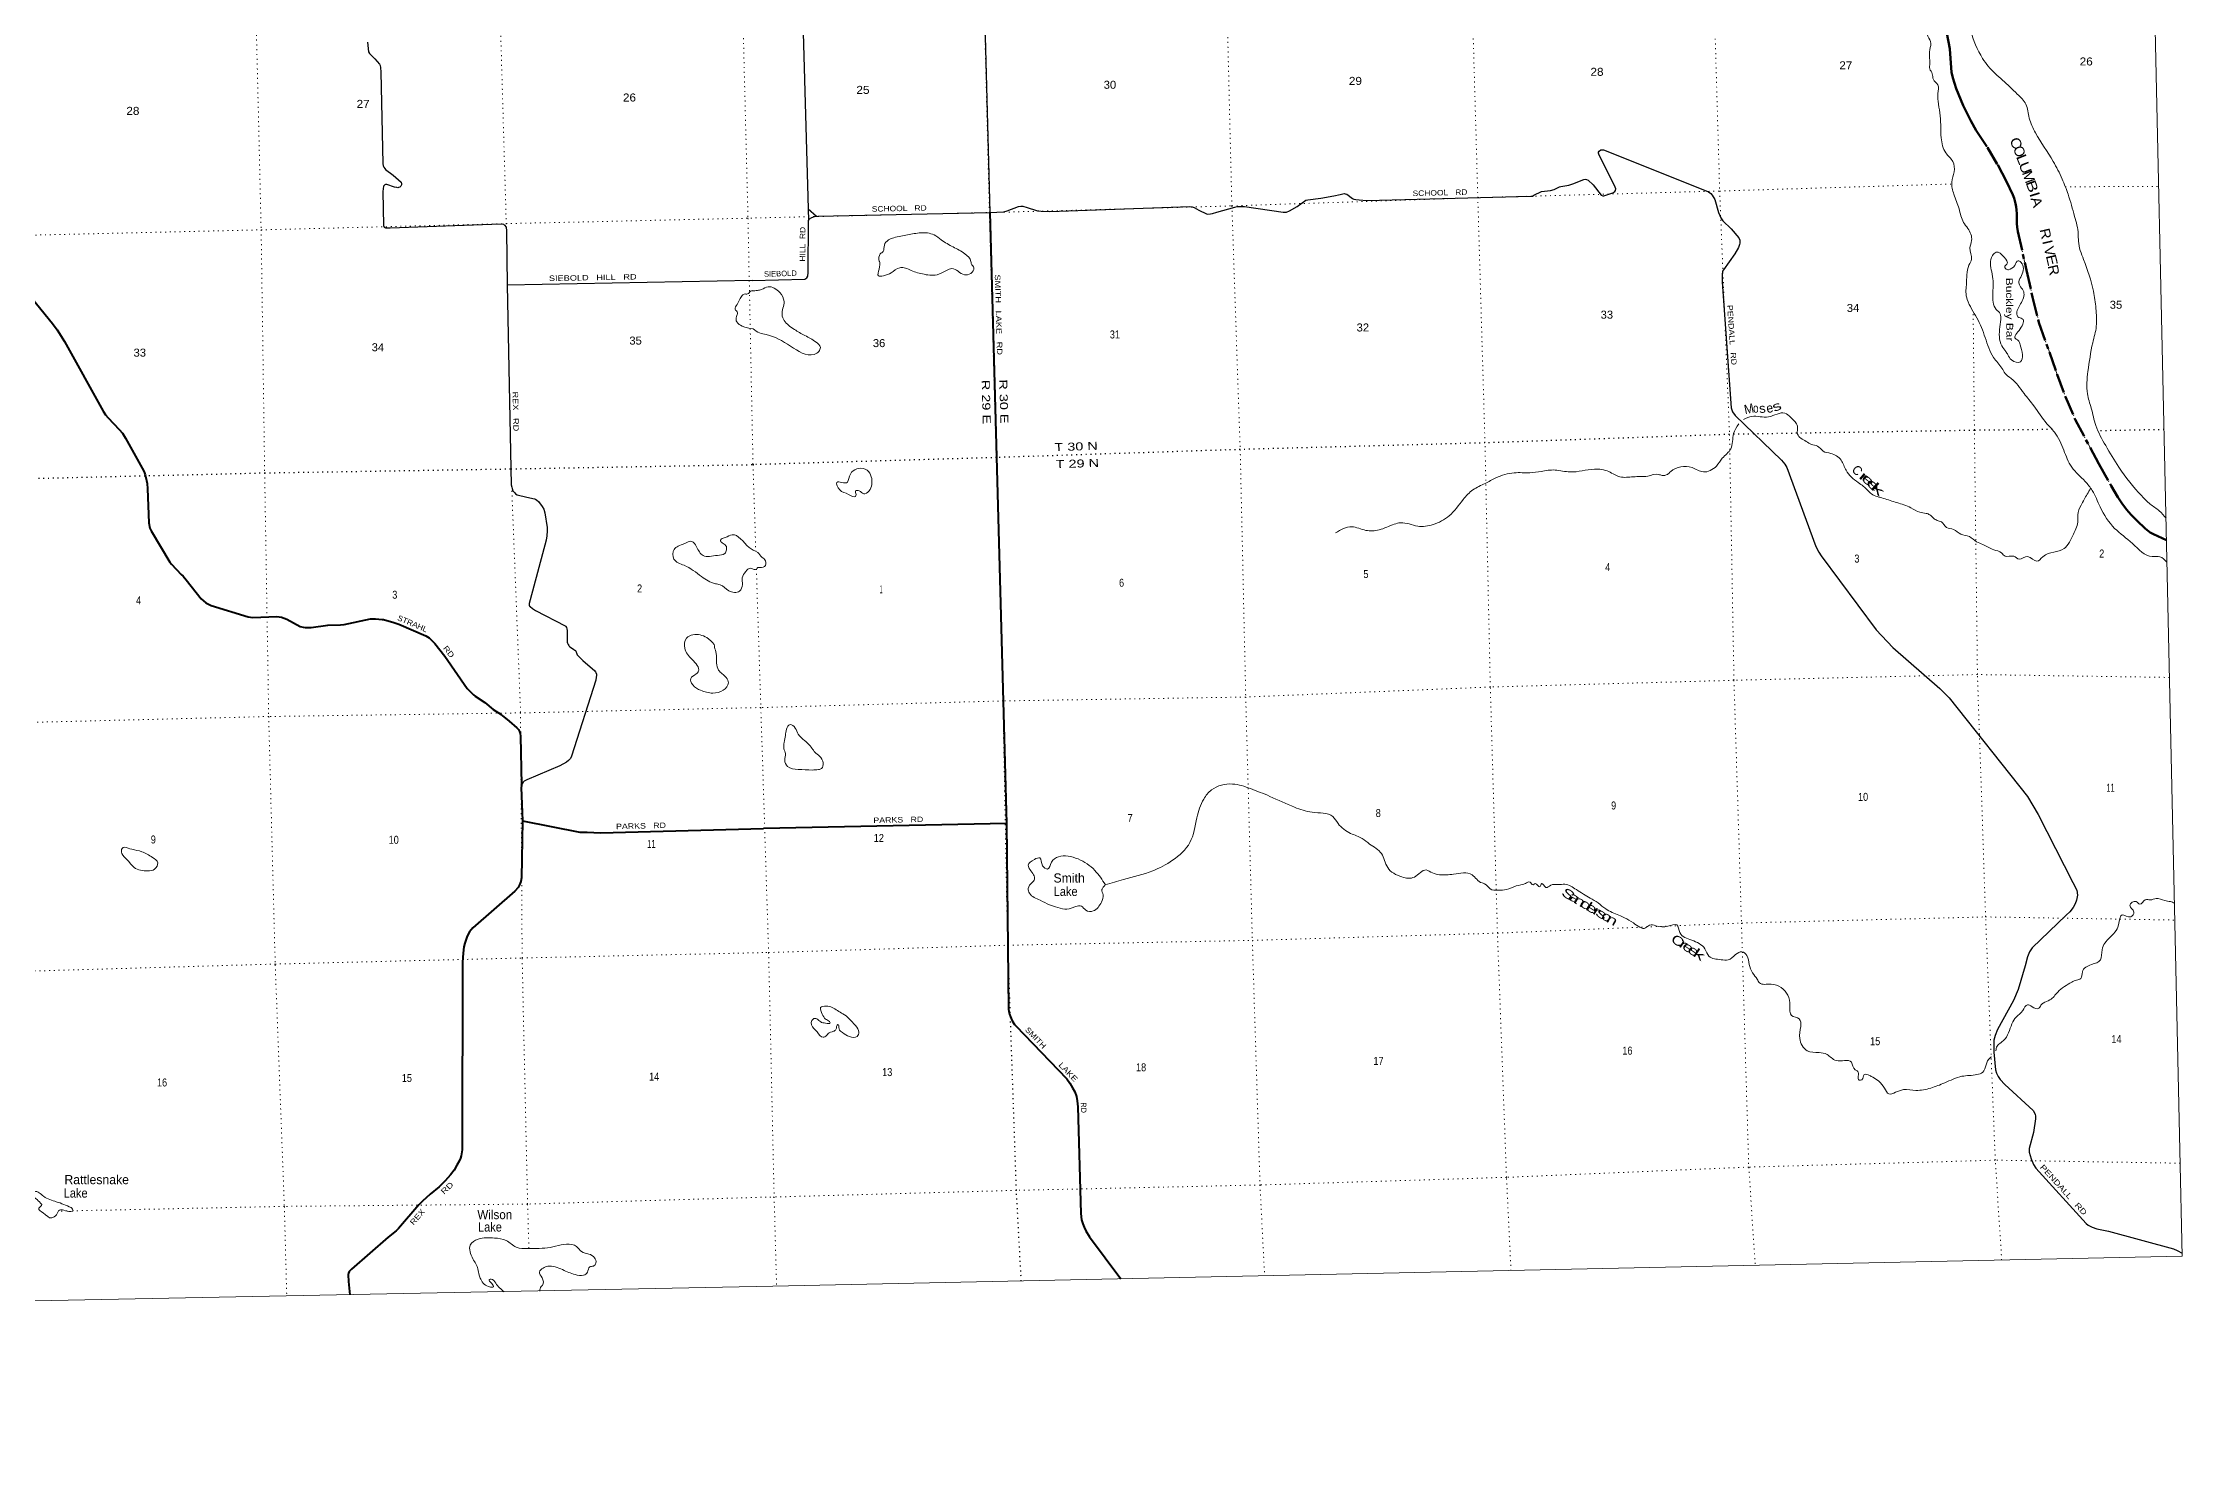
# Model space of a CAD drawing. Header units: feet. Extents: x 244583 to 493183, y 184934 to 372822.
# Drawn here: x 446401 to 493183, y 184934 to 215540 of the extents above; entities that cross this region are included whole.
import ezdxf
from ezdxf.enums import TextEntityAlignment as Align

# ---------------------------------------------------------------- set-up
doc = ezdxf.new("R2010")
doc.units = ezdxf.units.FT
doc.header["$LTSCALE"] = 70
for name, pattern in [('DOT_DASHED', [7.7, 5, -1.2, 0.3, -1.2]), ('DOTTED', [1.5, 0.3, -1.2]), ('LONG_DASH_SHORT_DASH', [9.9, 6, -1.2, 1.5, -1.2])]:
    doc.linetypes.add(name, pattern=pattern)
for name, color, linetype, lineweight in [('11', 7, 'LONG_DASH_SHORT_DASH', 60), ('26', 7, 'Continuous', 40), ('29', 7, 'Continuous', 25), ('30', 7, 'Continuous', 25), ('39', 7, 'Continuous', 13), ('4', 7, 'Continuous', 13), ('44', 7, 'DOT_DASHED', 13), ('6', 7, 'DOTTED', 25), ('7', 7, 'DOTTED', 13)]:
    doc.layers.add(name, color=color, linetype=linetype, lineweight=lineweight)
for name, color, linetype in [('27', 7, 'Continuous'), ('41', 7, 'Continuous'), ('42', 7, 'Continuous')]:
    doc.layers.add(name, color=color, linetype=linetype)

msp = doc.modelspace()

# ---------------------------------------------------------------- linework, layer by layer
at = {"layer": '11'}
for points in [[(488037.1, 215747.07), (488098.87, 215404.36), (488127.47, 214990.29), (488140.46, 214898.02), (488167.57, 214772.36)], [(488167.57, 214772.36), (488239.8, 214540.86), (488390.92, 214171.97), (488557.54, 213831.76), (488678.97, 213624.54), (488927.04, 213250.16), (489147.71, 212871.51), (489342.3, 212503.77), (489476.78, 212217.37), (489507.14, 212141.24), (489538.77, 212028.16), (489553.06, 211953.47), (489562.34, 211884.62), (489566.63, 211800.76), (489566.93, 211589.41), (489573.64, 211505.63), (489591.73, 211412.07), (489779.01, 210566.6), (489910.48, 209973.22), (490050.9, 209424.67), (490451.39, 208282.7), (490630.1, 207795.6), (490843.01, 207304.68), (491357.71, 206332.5), (491628.02, 205853.91), (491776.19, 205602.5), (491865.39, 205468.24), (491967.31, 205335.19), (492066.54, 205219.64), (492196.85, 205081.55), (492372.48, 204915.28), (492485.92, 204831.88), (492553.25, 204794.28), (492838.37, 204663.29)]]:
    msp.add_lwpolyline(points, dxfattribs=at)
at = {"layer": '26'}
for p, q in [((467106.99, 211826.13), (467474.93, 198465.2)), ((467474.88, 198467.22), (462157.12, 198354.19))]:
    msp.add_line(p, q, dxfattribs=at)
for points in [[(445884.17, 210299.05), (446615.43, 209404.2), (446713.38, 209264.61), (446872.9, 209008.14), (447719.21, 207481.41), (447775.62, 207400.23), (447832.44, 207336.7), (448070.33, 207081.66), (448140.37, 206998.89), (448210.54, 206891.2), (448611.44, 206171.97), (448626.25, 206131.57), (448639.71, 206091.17), (448671.88, 205964.66), (448682.78, 205899.93), (448693.34, 205782.09), (448719.02, 205042.64), (448743.34, 204927.57), (448770.51, 204866.65), (449179.42, 204178.77), (449212.18, 204134.78), (449427.07, 203914.81), (449470.14, 203871.71), (449536.11, 203792.85), (449861.41, 203376.54), (449962.75, 203289.91), (450081.11, 203235.78), (450888.74, 202982.85), (450990.59, 202972.87), (451518.94, 202992.55), (451623.62, 202977.46), (451735.16, 202932.15), (452031.64, 202770.67), (452092, 202756.6), (452140.46, 202751.21), (452271.16, 202754.92), (452632.11, 202803.72), (452909.37, 202812.79), (452991.08, 202821.24), (453564.37, 202941.34), (453611.54, 202945.2), (453677.49, 202945.15), (453822.85, 202928.98), (453851.11, 202923.65), (454076.45, 202862.2), (454183.56, 202826.63), (454775.33, 202573.34), (454851.14, 202524.96), (454878.06, 202498.02), (454971.51, 202399.98), (455189.68, 202124.48), (455681.11, 201419.66), (455744.83, 201350.59), (455822.37, 201281.49), (455857.89, 201253.62), (456068.68, 201115.07), (456246.41, 200961.48), (456423.32, 200852.11), (456447.41, 200830.74), (456600.93, 200704.55), (456768.5, 200556.8), (456800.04, 200520.99), (456828.29, 200475.46), (456843.11, 200432.1), (456850.24, 200375.33), (456871.21, 199308.32)], [(456870.67, 199307.24), (456871.21, 199308.32), (456867.35, 199284.65), (456864.65, 199255.02), (456887.55, 198520.46)], [(456887.55, 198520.46), (456867.49, 197274.15), (456852.48, 197195.35), (456827.15, 197122.9), (456794.57, 197064.95), (456726.37, 196986.9), (455806.34, 196181.15), (455735.16, 196092.9), (455679.64, 196000.05), (455629.42, 195848.74), (455607.25, 195768.23), (455589.72, 195628.15), (455577.73, 195432.34), (455569.58, 191329.62), (455565.61, 191282.24), (455548.42, 191200.74), (455534.84, 191144.6), (455507.69, 191083.03), (455457.93, 190990.66), (455393.67, 190883.81), (455316.75, 190784.19), (455200.91, 190650.18), (455070.53, 190520.68), (454868.33, 190357.12), (454701.37, 190204.66), (454625.27, 190124.15), (454178.3, 189607), (454125.14, 189557.1), (453950.6, 189420.34), (453152.88, 188719.96), (453103.19, 188665.25), (453086.9, 188629.03), (453078.94, 188593.39), (453085.95, 188452.42), (453116.84, 188158.31)], [(456887.55, 198520.46), (458146.77, 198275.07), (458306.06, 198274.43), (458596.68, 198260.44), (462157.12, 198354.19)], [(467474.88, 198467.22), (467521.21, 194404.66), (467526, 194353.08), (467537.5, 194297.81), (467561.39, 194235.07), (467599.04, 194152.91), (467652.5, 194068.17), (467675.06, 194040.62), (468790.62, 192879.13), (468860.59, 192787.3), (468920.8, 192683.04), (468965.56, 192595.32), (469002.48, 192491.68), (469016.24, 192399.72), (469030.54, 192270.64), (469101.31, 189932.93), (469114.51, 189798.77), (469141.13, 189711.97), (469169.26, 189634.91), (469206.29, 189556.21), (469289.69, 189426.45), (469976.74, 188505.61)]]:
    msp.add_lwpolyline(points, dxfattribs=at)
at = {"layer": '29'}
for p, q in [((462992.57, 216925.31), (463147.34, 211652.07)), ((463139.79, 211909.41), (463316.31, 211747.61))]:
    msp.add_line(p, q, dxfattribs=at)
for points in [[(466973.41, 217175.64), (466975.84, 216782.56), (467106.99, 211826.13)], [(453500.82, 215550.95), (453526.17, 215344.09), (453543.63, 215309.16), (453557.38, 215290.66), (453663.47, 215191.98), (453761.87, 215073.08), (453778, 215042.2), (453787.97, 214997.29), (453792.93, 214896.76), (453836.2, 212897.94), (453842.82, 212845.42), (453855.29, 212817.98), (453880.22, 212788.04), (453896.61, 212768.34), (454065.4, 212644.6), (454234.68, 212490.72), (454241.74, 212457.46), (454241.74, 212430.01), (454231.77, 212402.57), (454206.4, 212379.72), (454181.9, 212372.63), (454166.94, 212370.13), (454142.01, 212372.63), (454091.83, 212383.8), (453922.6, 212437.5), (453897.67, 212439.99), (453877.72, 212435), (453854.46, 212403.88), (453838.32, 212287.05), (453848.6, 211547.69), (453862.76, 211510.63), (453897.66, 211495.66), (453994.2, 211489.88), (456421.38, 211577.31), (456475.72, 211570.51), (456498.19, 211548.47), (456530.57, 211510.63), (456538.42, 211424.55), (456557.42, 210242.49)], [(474772.28, 212225.34), (474826.79, 212239.17), (474856.71, 212241.67), (474881.32, 212238.8), (474916.55, 212226.7), (475040.22, 212134.54), (475071.14, 212121.91), (475111.03, 212114.42), (475189.38, 212108.87), (475352.69, 212091.32), (478937.59, 212183.01), (478973.19, 212188.02), (479005.61, 212204.24), (479172.04, 212286.69), (479369.82, 212309.58), (479449.42, 212333.98), (479563.83, 212390.93), (479596.52, 212400.1), (479771.74, 212423.95), (479858.32, 212453.74), (480097.05, 212548.12), (480130.1, 212557.28), (480157.52, 212553.54), (480195.84, 212536.38), (480304.31, 212433.95), (480479.16, 212207.98), (480515.06, 212192.79), (480539, 212193.01), (480735.22, 212260.12), (480775.87, 212287.82), (480788.33, 212307.78), (480795.81, 212345.21), (480786.2, 212385.31), (480706.25, 212552.35), (480432.23, 213083.61), (480419.32, 213126.13), (480421.81, 213151.08), (480430.59, 213168.28), (480466.69, 213195.99), (480499.31, 213200.79), (480529.03, 213198.48), (480662.46, 213144.93), (482827.11, 212279.84), (482877.74, 212244.17), (482907.66, 212209.24), (482959.51, 212112.98), (483042.98, 211827), (483092.17, 211710.25), (483137, 211647.91), (483319.79, 211473.17), (483486.35, 211276.2), (483506.06, 211221.23), (483506.06, 211156.37), (483501.08, 211131.42), (483481.13, 211066.55), (483400.1, 210927.09), (483150.43, 210573.36), (483132.06, 210542.61), (483125.79, 210474.48), (483125.05, 210305.13), (483318.73, 207555.84), (483346.49, 207466.33), (483408.76, 207386.82), (484423.13, 206408.66), (484493.42, 206326.14), (484535.39, 206249.8), (485171.28, 204520.26), (485236.43, 204402.52), (485291.43, 204321.11), (486490.6, 202704.51), (486858.02, 202312.71), (487884.85, 201415.24), (488085.68, 201214.36), (489798.85, 199053.27), (490035.15, 198660.99), (490792.88, 197177.6)], [(467106.99, 211826.13), (467419.11, 211844.97), (467488.78, 211863.08), (467739.33, 211958.75), (467788.13, 211967.22), (467828.02, 211964.73), (467924.84, 211941.28), (468132.29, 211869.45), (468231.94, 211854.95), (468420.65, 211848.33), (471481.16, 211956.25), (471530.61, 211951), (471577.99, 211937.28), (471678.51, 211880.36), (471847.27, 211801.3), (471879.68, 211793.82), (471937.03, 211796.31), (471981.91, 211803.8), (472073.67, 211833.41), (472465.5, 211947.74), (472520.47, 211958.49), (472565.35, 211962.23), (472675.35, 211962.62), (473520.29, 211836.24), (473594.63, 211838.95), (473659.92, 211866.18), (473831.17, 211958.76), (474018.96, 212095.71), (474063.8, 212108.8), (474350.38, 212142.1), (474630.98, 212189.5), (474772.28, 212225.34)], [(461909.78, 210340.08), (463065.05, 210373.61), (463104.87, 210398.97), (463131.37, 210435.73), (463139.24, 210518.62), (463147.34, 211652.07), (463166.41, 211688.51), (463214.04, 211720.43), (463275.01, 211739.22), (463348.33, 211748.27), (467106.99, 211826.13)], [(461909.78, 210340.08), (456557.42, 210242.49), (456645.62, 205873.7), (456654.27, 205821.48), (456663.32, 205790.69), (456681.42, 205743.6), (456712.19, 205703.76), (456737.53, 205674.78), (456775.33, 205650.66), (456984.04, 205600.67), (457151.11, 205566.12), (457171.92, 205558.87), (457207.17, 205536.87), (457241.6, 205504.54), (457318.93, 205400.14), (457353.82, 205341.54), (457380.35, 205260.32), (457429.84, 204935.86), (457432.98, 204868.32), (457426.22, 204758.38), (457407.09, 204662.14), (457059.65, 203356.46), (457037.99, 203275.11), (457035.96, 203237.01), (457045.23, 203218.96), (457056.09, 203208.1), (457108.57, 203168.25), (457175.42, 203125.06), (457823.63, 202790.08), (457835.27, 202781.59), (457840.25, 202775.25), (457852.92, 202751.7), (457860.16, 202722.72), (457864.13, 202686.1), (457864.95, 202456.3), (457867.4, 202432.05), (457874.18, 202409.4), (457888.66, 202378.61), (457901.33, 202358.69), (457913.55, 202344.21), (457921.91, 202336.55), (457941.15, 202320.66), (458016.72, 202274.48), (458038.48, 202258.39), (458047.49, 202247.32), (458053.82, 202232.83), (458076.89, 202173.96), (458086.4, 202154.95), (458099.43, 202140.74), (458212.7, 202028.24), (458469.45, 201803.87), (458485.04, 201782.77), (458494.09, 201768.28), (458505.24, 201732.06), (458508.57, 201704.89), (458504.95, 201665.05), (458491.93, 201598.72), (457961.07, 199940.91), (457939.35, 199890.2), (457921.25, 199864.85), (457896.82, 199843.11), (457850.27, 199808.99), (457708.81, 199729.37), (456983.44, 199421.63), (456953.48, 199404.51), (456929.26, 199388.35), (456907.72, 199369.5), (456891.57, 199349.3), (456871.21, 199308.32)], [(490792.88, 197177.6), (490881.14, 197004.81), (490891.29, 196897.7), (490870.11, 196789.04), (490841.42, 196710.58), (490796.77, 196625.47), (490726.73, 196535.93), (490648.78, 196457.59), (489905.37, 195747.22), (489844.09, 195657.7), (489801.61, 195547.25), (489746.28, 195349.47), (489598.78, 194834.82), (489494.86, 194596.54), (489147.13, 193960.19), (489091.11, 193828.9), (489067.43, 193724.02), (489060.23, 193461.9), (489100.9, 193076.96), (489121.03, 193005.56), (489155.94, 192933.21), (489200.82, 192868.35), (489307.26, 192757.15), (489926.06, 192190.86), (489968.76, 192109.88), (489973.75, 192064.97), (489975.68, 192007.58), (489930, 191711.04), (489839.12, 191358.89), (489837.32, 191275.22), (489879.03, 191128.19), (489933.86, 191004.61), (489981.03, 190928.97), (491085.78, 189714.71), (491129.37, 189681.14), (491215.43, 189634.87), (491318.63, 189601.19), (491570.55, 189549.69), (492990.95, 189161.72), (493070.47, 189125.9), (493181.68, 189066.14)]]:
    msp.add_lwpolyline(points, dxfattribs=at)
at = {"layer": '39'}
for points in [[(487184.29, 217651.09), (487285.33, 217256.32), (487290.14, 216933.78), (487512.27, 216230.7), (487623.37, 215684.15), (487685.45, 215526.09), (487655.27, 215339.69), (487666.94, 215087.62), (487663.53, 214968.44), (487718.38, 214862.7), (487741.35, 214738.07), (487840.87, 214621.23), (487839.13, 214427.4), (487846.8, 214264.06), (487902.78, 213744.52), (487913.19, 213458.11), (488015.37, 213131.39), (488165, 212941.01), (488196.17, 212719.67), (488146.7, 212492.45), (488188.96, 212226.95), (488303.06, 211908.58), (488402.55, 211612.08), (488496.38, 211478.97), (488578.95, 211216.41), (488540.21, 211052.01), (488573.98, 210804.49), (488520.21, 210680.12), (488463.26, 210244.81), (488452.58, 210089.13), (488482.5, 209924.28), (488693.35, 209523.33), (488874.56, 209093.45), (489057.91, 208657.56), (489240.87, 208421.5), (489310.03, 208308.02), (489441.71, 208197.97), (489723.6, 207871.32), (489937.63, 207599.64), (490225, 207208.51), (490388.62, 207024.51), (490593.23, 206631.49), (490767.13, 206257.97), (491058.75, 205947.68), (491214.61, 205749.37), (491388.23, 205387.95), (491705.56, 204920.79), (492096.62, 204588.55), (492529.08, 204301.67), (492694.75, 204297.37), (492848.85, 204183.73)], [(488161.23, 217557.63), (488255.43, 217226.7), (488294.23, 216934.88), (488382.91, 216488.75), (488477.28, 216240.59), (488512.31, 216118.25), (488561.6, 215808.5), (488819.51, 215198.68), (488942.49, 215025.86), (489254.07, 214726.13), (489575.93, 214418.55), (489764.62, 214196.76), (489840.02, 213893.66), (489974.39, 213571.72), (490361.87, 212946.69), (490558.28, 212559.54), (490686.83, 212227.37), (490830.85, 211744.16), (490910.15, 211356.36), (490913.52, 211205.04), (491027.58, 210797.85), (491242.88, 210106.31), (491295.67, 209730.02), (491304.34, 209340.62), (491227.56, 208979.54), (491122.4, 208351.36), (491108.99, 207864.55), (491194.75, 207549.57), (491294.06, 207170.31), (491509.8, 206731.12), (491799.01, 206257.27), (492297.62, 205628.72), (492483.31, 205451.27), (492680.47, 205302.34), (492829.9, 205140.88)], [(464686.66, 210758.5), (464715.27, 210924.68), (464774.74, 210974.48), (464803.98, 211112.42), (464892.29, 211227.48), (465012.35, 211276.65), (465311.86, 211337.98), (465599.58, 211384.91), (465889.36, 211339.03), (466045.22, 211231.56), (466307.2, 211074.02), (466564.95, 210924.46), (466695.83, 210759.89), (466705.03, 210709.64), (466761.63, 210616.05), (466691.58, 210497.37), (466552.9, 210467.96), (466279.35, 210601.02), (466159.06, 210561.94), (465955.22, 210466.45), (465635.75, 210485.41), (465359.2, 210571.96), (465232.9, 210621.57), (465142.03, 210621.52), (464950.65, 210510.16), (464782.51, 210443.75), (464673.52, 210441.27), (464690.38, 210591.03), (464700.65, 210764.87)], [(489618.31, 210265.54), (489631.08, 210230.56), (489706.12, 210125.28), (489667.55, 209861.97), (489567.94, 209619.48), (489589.74, 209547.3), (489685.59, 209505.08), (489642.04, 209284.05), (489537.77, 209069.71), (489593.11, 209032.62), (489639.67, 208936.78), (489689.01, 208715.85), (489650.04, 208561.54), (489449.15, 208605.41), (489369.94, 208716.65), (489323.88, 208790.29), (489238.44, 208909.47), (489196.85, 209326.38), (489214.16, 209546.81), (489200.61, 209611.1), (489117.64, 209710.14), (489041.52, 210045.53), (489049.32, 210330.34), (489016.62, 210529.44), (489034.91, 210887.16), (489114.07, 210959.62), (489290.2, 210848.57), (489350.13, 210696.52), (489300.88, 210640.89), (489356.77, 210579.59), (489387.22, 210572.21)], [(489387.22, 210572.21), (489520.38, 210668.1), (489596.76, 210774.82), (489656.1, 210739.83), (489670.59, 210451.49), (489611.03, 210314.88), (489618.31, 210265.54)], [(461914.64, 210120.37), (461877.05, 210106.16), (461813.71, 210048.22), (461739.06, 210044.53), (461679.58, 209994.76), (461582.63, 209812.95), (461540.36, 209715.12), (461592.66, 209633.54), (461570.23, 209552.3), (461576.86, 209435.38), (461693.98, 209345.16), (461931.97, 209283.99)], [(461908.33, 210117.98), (462030.21, 210122.54), (462113.59, 210144.7), (462261.68, 210204.6), (462514.91, 210077.14), (462610.09, 209883.5), (462566.14, 209589.79), (462708.54, 209360.89), (462835.79, 209268.91), (463066.9, 209136.91), (463310.36, 208995.1), (463403.83, 208878.13), (463369.43, 208790.54), (463269.91, 208725.69), (462750.98, 208905.63), (462218.29, 209159.95), (462070.05, 209196.95), (461931.97, 209283.99)], [(483590.29, 207303.21), (483773.77, 207370.29), (484137.51, 207358.4), (484493.08, 207441.19), (484628.62, 207339.31), (484770.08, 207152.78), (484771.88, 206981.24), (484959.18, 206821.99), (485075.7, 206758.03), (485207.83, 206718.65), (485331.45, 206608.43), (485496.09, 206559.7), (485725.55, 206411.51), (485831.45, 206189.85), (486097.87, 205923.4), (486212.82, 205839.22), (486390.16, 205673.69), (486648.77, 205576.64), (486945.69, 205482.47), (487247.04, 205370.24), (487447.12, 205271.85), (487580.91, 205248.66), (487664.47, 205214.23), (487744.8, 205143.39), (487822.61, 205094.69), (487916.22, 205062.51), (488029.96, 204941.96), (488182.36, 204899.01), (488344.28, 204791.67), (488529.2, 204739.37), (488687.21, 204625.89), (488823.82, 204566.42), (489060.59, 204452.72), (489231.79, 204381.93), (489308.08, 204311), (489497.89, 204311.29), (489618.49, 204245.4), (489800.94, 204304.07), (490005.2, 204199.71), (490136.25, 204299.6), (490598.75, 204477.69), (490803.71, 204795.26), (490904.08, 205094.29), (490901.43, 205213.34), (490973.37, 205428.96), (491105.4, 205666.13), (491180.83, 205797.47)], [(474668.91, 204821.05), (475023.36, 204954.29), (475332.02, 204876.54), (475622.56, 204887.2), (475952.98, 205011.82), (476091.61, 205043.24), (476466.83, 204969.03), (476801.24, 205004.91), (477152.46, 205192.58), (477459.5, 205550.83), (477674.87, 205763.67), (477940.34, 205902.95), (478173.92, 206023.34), (478577.3, 206135.49), (478918.53, 206137.21), (479166.24, 206167.09), (479468.48, 206196.18), (479800.6, 206153.29), (480328.27, 206215.78), (480646.53, 206160.46), (480887.34, 206046.85), (481178.06, 206049.44), (481494.75, 206064.73), (481738.33, 206098.55), (481809.47, 206077.97), (481926.08, 206100.81), (481999.41, 206163.04), (482463.88, 206252.36), (482712.4, 206155.07), (482996.3, 206282.67), (483125.78, 206453.17), (483311.06, 206657.24), (483374.25, 206993.78), (483485.84, 207203.06)], [(464529.12, 206008.08), (464459.8, 206160.84), (464288.55, 206233.65), (464122.16, 206179.39), (464024.88, 206013.66), (463994.43, 205930.2), (463766.32, 205927.01), (463826.56, 205760.84), (464020.54, 205664.33), (464171.01, 205617.29), (464184.2, 205659.98), (464174.33, 205740.5), (464253.09, 205740.28), (464351.4, 205677.93), (464465.23, 205735.02), (464528.6, 205881.81), (464529.12, 206008.08)], [(462033.92, 204395.79), (461843.7, 204504.39), (461474.05, 204780.7), (461323.9, 204720.82), (461233.82, 204684.49), (461218.21, 204659.92), (461255.84, 204602.23), (461340.04, 204539.53), (461352.1, 204450.99), (461313.52, 204369.39), (461156.87, 204329.55), (460837.88, 204324.42), (460694.21, 204519), (460592.66, 204635.81), (460420.14, 204583.51), (460206.78, 204459.64), (460201.38, 204247.59), (460422.48, 204113.27), (460807.66, 203865.57), (461108.02, 203708.81), (461211.51, 203686.91), (461402.28, 203553.93), (461634.73, 203545.01), (461700.1, 203693.82), (461696.93, 203837.05), (461772.61, 203976), (461876.06, 204046.94), (461983.67, 204021.09), (462038.14, 204064.5)], [(462038.14, 204064.5), (462183.75, 204086.24), (462207.3, 204207.9), (462126.7, 204290.84), (462033.92, 204395.79)], [(461084.96, 202380.19), (460922.09, 202529.94), (460615.76, 202591.7), (460476.02, 202517.93), (460438.51, 202297.09), (460597.42, 202052.38), (460738.44, 201795.17), (460685.24, 201735.45), (460568.28, 201635.94), (460611.74, 201497.65), (460786.05, 201378.43), (461051.97, 201317.78), (461280.84, 201379.43), (461392.32, 201543.4), (461343.3, 201659.36), (461178.19, 201819.15), (461132.31, 201975.56), (461127.66, 202185.37), (461090.25, 202323.8), (461084.96, 202380.19)], [(463225.8, 199634.6), (462918.58, 199647.78), (462688.98, 199711.18), (462625.29, 199851.03), (462640.27, 199994.7), (462607.62, 200100.95), (462614.61, 200240.39), (462639.55, 200390.34), (462662.69, 200530.16), (462741.26, 200628.85), (462856.04, 200552.74), (462917.57, 200418.89), (463060.02, 200278.81), (463240.06, 200083.07), (463283.79, 200023.5), (463386.68, 199937.03), (463464.67, 199789.42), (463428.98, 199669.51), (463364.88, 199645.84), (463225.8, 199634.6)], [(469634.38, 197124.13), (470031.62, 197240.17), (470671.55, 197430.39), (471104.62, 197660.3), (471485.66, 198050.51), (471635.19, 198590.89), (471787.63, 199000.12), (471958.86, 199199.83), (472416.38, 199329.37), (472808.33, 199229.3), (473232.13, 199059.3), (473770.48, 198823.27), (474158.66, 198711), (474606.99, 198618.27), (474723.42, 198467.51), (474998.86, 198249.71), (475253.83, 198134.41), (475413.95, 198016.94), (475672.97, 197810.88), (475809.05, 197503.11), (476118.53, 197298.2), (476393.24, 197294.37), (476650.27, 197449.61), (476791.06, 197384.19), (476945.39, 197345.31), (477250.02, 197358.32), (477654.26, 197341.29), (477872.23, 197164.58), (477925.07, 197149.63), (478048.77, 197035.37), (478227.09, 197007.14), (478406.5, 197021.32), (478620.79, 197100.9), (478819.52, 197153.88), (478921.92, 197180.43), (478987.72, 197127.43), (479033.6, 197152.7), (479132.18, 197078.24), (479179, 197151.98), (479269.74, 197067.24), (479373.66, 197116.04), (479540.99, 197127.93), (479684.16, 197137.25), (479935.14, 197019.84), (480240.17, 196833), (480410.12, 196727.86), (480578.62, 196596.45), (480866.43, 196457.67), (480986.81, 196401.87), (481183.12, 196291.28), (481450.12, 196180.29), (481537.58, 196242.84), (481673.16, 196229.78), (481935.85, 196221.64), (482135.22, 196246.38), (482197.43, 196082.26), (482457.65, 195912.57), (482744.57, 195723.3), (482834.94, 195563.87), (483099.16, 195487.13), (483254.75, 195482.6), (483415.76, 195597.3), (483555.74, 195659.03), (483662.57, 195576.68), (483715.32, 195384.09), (483790.13, 195198.06), (483888.14, 195058.99), (483940.34, 194981.45), (484195.45, 194950.93), (484560.23, 194710.95), (484603.74, 194479.79), (484640.79, 194266.66), (484808.04, 194191.74), (484840.02, 194024.92), (484819.53, 193766.06), (484983.1, 193493.23), (485242.39, 193456.75), (485416.99, 193414.3), (485613.8, 193281.52), (485949.82, 193244.77), (486032.3, 193077.08), (486087.56, 193044.03), (486118.06, 192852.95), (486176.46, 192860.33), (486230.5, 192972.59), (486344.02, 192952.98), (486417.53, 192916.3), (486548.67, 192830.47), (486671.25, 192675.8), (486770.91, 192552.92), (486911.52, 192586.4)], [(448182.84, 197951.41), (448349.57, 197900.65), (448568.83, 197849.04), (448797.83, 197722.98), (448913.51, 197606.49), (448843.97, 197463.64), (448699.34, 197428.11), (448396.69, 197506.1), (448243.51, 197674.23), (448129.36, 197812.96), (448135.06, 197920.06), (448182.84, 197951.41)], [(469638.45, 197125.32), (469405.23, 197439.87), (469038.21, 197689.9), (468609.04, 197738.65), (468460.27, 197618.18), (468372.72, 197468.82), (468264.05, 197543.05), (468205.79, 197711.29), (468083.3, 197680.24), (467950.86, 197552.06), (468064.51, 197344.71), (468085.01, 197240.2), (468033.93, 197176.46), (467950.01, 197045.35), (467976.61, 196938.97), (468208.18, 196786.79), (468414.36, 196686.52), (468595.33, 196630.09), (468796.13, 196590.26), (468982.62, 196649.01), (469113.67, 196658.05), (469208.58, 196567.36), (469370.44, 196552.88), (469549.93, 196744.71), (469586.66, 196909.06), (469557.96, 197019.43), (469589.13, 197070.61), (469634.38, 197124.13)], [(489104.78, 193492.59), (489108.33, 193502.5), (489113.4, 193547.03), (489271.23, 193714.14), (489460.85, 194085.86), (489552.56, 194229.26), (489696.76, 194373.85), (489796.91, 194501.29), (489900.83, 194459.25), (490045.07, 194420.15), (490093.95, 194491.92), (490145.39, 194539.52), (490289.27, 194607.4), (490461.18, 194776.85), (490767.29, 194995.79), (490873.27, 195042.61), (490963.46, 195072.93), (491000.55, 195221.14), (491198.92, 195381.1), (491394.6, 195480.44), (491429.99, 195705.32), (491597.77, 195969.55), (491791.47, 196248.51), (491871.39, 196468.35), (492056.13, 196424.11), (492124.53, 196526.6), (492038.41, 196676.04), (492173.9, 196757.86), (492255.94, 196701.19), (492374.92, 196798.78), (492484.05, 196795.21), (492612.59, 196826.4), (492801.46, 196778.22), (492925.11, 196756.82), (493013.04, 196721.93)], [(463777.02, 194372.37), (463528.41, 194473.69), (463410.05, 194438.69), (463445.53, 194296.17), (463516.58, 194188.79), (463604.62, 194134.27), (463617.31, 194108.32), (463516.58, 194097.95), (463410.96, 194125.82), (463324.62, 194194.5), (463290.08, 194203.81), (463206.84, 194133.28), (463212.54, 194058.72), (463333.05, 193906.03), (463462.81, 193791.9), (463540.71, 193830.01), (463574.08, 193873.17), (463692.17, 193920.27), (463745.86, 193957.83), (463758.55, 194022.72), (463769.94, 194055.27), (463787.84, 194067.79), (463814.21, 193971.5), (463886.65, 193892.4), (464040.04, 193805.06), (464207.55, 193808.88), (464245.86, 193902.61), (464172.03, 194044.25), (464027.11, 194204.46), (463897.72, 194302.45), (463777.02, 194372.37)], [(486911.52, 192586.4), (487089.93, 192644.98), (487360.88, 192628.95), (487682.81, 192680.7), (487989.28, 192792.66), (488367.72, 192936.54), (488694.01, 192974.25), (488820.04, 193027.6), (488980.64, 193342.13), (489012.33, 193362.73)], [(447020.62, 190067.79), (446696.7, 190193.75), (446417.38, 190312.63), (446217.23, 190413.1), (446165.55, 190375.61), (446244.76, 190264.36), (446354.03, 190163.87), (446376.99, 190130.07), (446314.14, 190049.94), (446411.34, 189947.16), (446595.52, 189838.26), (446700.99, 189909.25), (446765.41, 190009.59), (446860.33, 190009.7), (447014.51, 189978.84), (447064.44, 190004.18), (447051.7, 190032.16), (447020.62, 190067.79)], [(456482.83, 188223.61), (456305.11, 188414.86), (456204.23, 188501.41), (456164.08, 188490.42), (456218.49, 188404.85), (456254.46, 188330.97), (456187.89, 188327.46), (455975.99, 188502.35), (455945.85, 188586.45), (455916.57, 188723.04), (455806.59, 188946.64), (455749.46, 189246.1), (455918.32, 189373), (456279.25, 189399.25), (456534.94, 189344.43), (456754.24, 189199.98), (457011.36, 189171.43), (457497.58, 189194.44), (457970.79, 189257.52), (458072.71, 189215.4), (458184.26, 189102.85), (458338.93, 189049.8), (458465.92, 188969.89), (458496.77, 188853.51), (458439.66, 188787.65), (458361.34, 188767.73), (458309.34, 188653.53), (458228.01, 188587.12), (458041.94, 188599.1), (457764.86, 188707.94), (457446.1, 188783.55), (457340.01, 188740.81), (457261.1, 188656.28), (457318.37, 188532.43), (457326.12, 188365.08), (457300.51, 188336.24), (457267.75, 188240.17)]]:
    msp.add_spline(points, degree=3, dxfattribs=at)
at = {"layer": '4'}
msp.add_lwpolyline([(244583.23, 368785.28), (275154.65, 369142.74), (305725.57, 369542.24), (336295.9, 369983.81), (366865.59, 370467.41), (397437.89, 370993.07), (428002.83, 371560.78), (458570.27, 372170.54), (489136.84, 372822.34), (493183.04, 189004.41), (462363.63, 188347.22), (431543.33, 187732.43), (400722.22, 187160.02), (369900.35, 186630.01), (339077.78, 186142.4), (308254.57, 185697.19), (277430.77, 185294.38), (246606.45, 184933.96)], close=True, dxfattribs=at)
msp.add_lwpolyline([(244583.23, 368785.28), (275154.65, 369142.74), (305725.57, 369542.24), (336295.9, 369983.81), (366865.59, 370467.41), (397437.89, 370993.07), (428002.83, 371560.78), (458570.27, 372170.54), (489136.84, 372822.34), (493183.04, 189004.41), (462363.63, 188347.22), (431543.33, 187732.43), (400722.22, 187160.02), (369900.35, 186630.01), (339077.78, 186142.4), (308254.57, 185697.19), (277430.77, 185294.38), (246606.45, 184933.96)], close=True, dxfattribs=at)
at = {"layer": '44'}
for points in [[(488037.1, 215747.07), (488098.87, 215404.36), (488127.47, 214990.29), (488140.46, 214898.02), (488167.57, 214772.36)], [(488167.57, 214772.36), (488239.8, 214540.86), (488390.92, 214171.97), (488557.54, 213831.76), (488678.97, 213624.54), (488927.04, 213250.16), (489147.71, 212871.51), (489342.3, 212503.77), (489476.78, 212217.37), (489507.14, 212141.24), (489538.77, 212028.16), (489553.06, 211953.47), (489562.34, 211884.62), (489566.63, 211800.76), (489566.93, 211589.41), (489573.64, 211505.63), (489591.73, 211412.07), (489779.01, 210566.6), (489910.48, 209973.22), (490050.9, 209424.67), (490451.39, 208282.7), (490630.1, 207795.6), (490843.01, 207304.68), (491357.71, 206332.5), (491628.02, 205853.91), (491776.19, 205602.5), (491865.39, 205468.24), (491967.31, 205335.19), (492066.54, 205219.64), (492196.85, 205081.55), (492372.48, 204915.28), (492485.92, 204831.88), (492553.25, 204794.28), (492838.37, 204663.29)]]:
    msp.add_lwpolyline(points, dxfattribs=at)
at = {"layer": '6'}
msp.add_line((492785.17, 207080.05), (491336.56, 207052.55), dxfattribs=at)
for points in [[(467797.2, 188460.01), (467691.03, 190442.42), (467504.93, 195807.99), (467403.29, 201147.53), (467254.75, 206470.28), (467107.38, 211825.52), (466973.41, 217175.64), (466796.04, 222411.95), (466694.63, 227696.54), (466633.27, 232996.18), (466586.69, 234363.78)], [(490343.84, 207082.04), (488641.06, 207063.39), (483283.78, 206975.57), (477936.78, 206789.07), (472584.8, 206644.84), (467254.75, 206469.08), (461992.86, 206314.53)], [(431197.14, 205707.3), (435244.48, 205785.26), (440591.77, 205881.5), (445885.7, 206005.78), (451253.03, 206134.11), (456639, 206222.16), (461930.8, 206314.82), (461992.86, 206314.53)]]:
    msp.add_lwpolyline(points, dxfattribs=at)
at = {"layer": '7'}
for p, q in [((490628.13, 212390.03), (492668.07, 212399.75)), ((462004.6, 204030.99), (462102.49, 201001.69)), ((446930.95, 189992.07), (446743.37, 189988.14))]:
    msp.add_line(p, q, dxfattribs=at)
for points in [[(471924.74, 234494.97), (471893.8, 233166.58), (471959.24, 227955.86), (472089.54, 222643.66), (472271.32, 217342.06), (472401.85, 211970.04), (472584.8, 206644.84), (472705.23, 201231.49), (472849.88, 195909.52), (473017.36, 190559.82), (473117.58, 188571.73)], [(478505.6, 188686.15), (478407.19, 190727.11), (478209.62, 196068.05), (478053.53, 201450.32), (477936.78, 206789.07), (477779.99, 212150.64), (477627.39, 217519.34), (477416.09, 222841.81), (477273.59, 228157.76), (477244.07, 233387.48), (477257.29, 234608.16)], [(450744.41, 234057.98), (450731.72, 232656.13), (450851.04, 227364.58), (450942.33, 222062.31), (451049.68, 216764.43), (451175.6, 211448.8), (451253.03, 206134.11), (451340.86, 200805.52), (451483.42, 195377.24), (451683.4, 190091.53), (451735.39, 188130.42)], [(457029.52, 189176.26), (457001.96, 190142.07), (456882.78, 195518.39), (456848.42, 200894.61), (456639, 206225.77), (456535.63, 211575.1), (456380.95, 216879.84), (456277.63, 222177.81), (456149.65, 227495.41), (456027.05, 232843.4), (456085.13, 234166.28)], [(461379.18, 234274.88), (461356.3, 232958.77), (461448.12, 227541.46), (461552.06, 222215.25), (461687.76, 217004.8), (461821.44, 211703.47), (461930.8, 206314.82), (461991.94, 204422.92)], [(482415.75, 233287.66), (482581.93, 228266.68), (482761.66, 223002.03), (482915.63, 217623.76), (483068.45, 212297.94), (483283.78, 206975.57), (483381.2, 201598.03), (483545.77, 196288.63), (483704.9, 190950.84), (483846.99, 188800.86)], [(461881.59, 211706.28), (467102.57, 211826.73), (472403.05, 211972.45), (477784.81, 212153.04), (483068.45, 212297.94), (488148.62, 212451.88)], [(431094.23, 211050.6), (435132.15, 211155.95), (440486.61, 211227.48), (445820.29, 211324.78), (451175.6, 211448.8), (456533.23, 211584.72), (461801.26, 211703.02), (461881.59, 211706.28)], [(489235.57, 188917.87), (489095.1, 191101.99), (488883.85, 196422.44), (488705.33, 201723.45), (488638.99, 207065.36), (488612, 209681.22)], [(492904.46, 201660.43), (488705.33, 201723.45), (483381.2, 201598.03), (478053.53, 201450.32), (472705.23, 201231.49), (467403.29, 201146.33), (462102.49, 201001.69)], [(462102.49, 201001.69), (456850.66, 200884.56), (451340.86, 200805.52), (446001.88, 200673.79), (440708.96, 200525.76), (435386.36, 200417.78), (431300.26, 200353.21)], [(462102.49, 201001.69), (462272.39, 195644.24), (462393.56, 190296.66), (462446.29, 188348.93)], [(462213.07, 195643.17), (462272.39, 195644.24), (467504.93, 195803.17), (472849.88, 195909.52), (478209.62, 196068.05), (483551.82, 196288.77), (488883.85, 196422.44), (493021.26, 196354.16)], [(431403.03, 195017), (435494.05, 195089.52), (440826.15, 195218.12), (446118.37, 195236.85), (451481.08, 195391.31), (456878.6, 195524.36), (462213.07, 195643.17)], [(493138.31, 191036.62), (489095.1, 191101.99), (483704.9, 190950.84), (478407.19, 190727.11), (473017.36, 190559.82), (467691.03, 190442.42), (462393.56, 190296.66), (462323.39, 190296.96)], [(462323.39, 190296.96), (457001.96, 190142.07), (451683.4, 190091.53), (447068.06, 189994.94)]]:
    msp.add_lwpolyline(points, dxfattribs=at)

# ---------------------------------------------------------------- texts
at = {"layer": '27'}
for s, rotation, width, p in [('SMITH   LAKE   RD', 271.577, 1.25, (467218.26, 210471.67)), ('STRAHL', 336.828, 1.1, (454141.4, 202918.63)), ('RD', 308.376, 1.2, (455145.44, 202294.72)), ('PARKS   RD', 1.508, 1.2, (458937.79, 198339.45)), ('PARKS   RD', 1.218, 1.2, (464563.75, 198475.36)), ('SMITH', 313.844, 1.15, (467869.94, 193943.82)), ('LAKE', 313.844, 1.25, (468602.45, 193174.24)), ('RD', 271.734, 0.8, (469097.15, 192365.56)), ('RD', 42.806, 1.3, (455172.72, 190346.41)), ('REX', 49.163, 1.2, (454507.65, 189672.37))]:
    msp.add_text(s, height=120, rotation=rotation, dxfattribs=dict(at, width=width)).set_placement(p)
at = {"layer": '30'}
for s, rotation, width, p in [('SCHOOL   RD', 1.187, 1.15, (464529.71, 211845.56)), ('HILL  RD', 89.591, 1.15, (463070.92, 210754.56)), ('SIEBOLD   HILL   RD', 1.045, 1.25, (457469.26, 210329.13)), ('REX   RD', 271.157, 1.25, (456674.5, 207911.16))]:
    msp.add_text(s, height=120, rotation=rotation, dxfattribs=dict(at, width=width)).set_placement(p)
for s, rotation, width, p in [('SCHOOL   RD', 1.465, 1.15, (476954.88, 212201.82)), ('PENDALL   RD', 274.03, 1.2, (483276.9, 209145.75)), ('PENDALL   RD', 312.296, 1.3, (490544.17, 190414.03))]:
    msp.add_text(s, height=120, rotation=rotation, dxfattribs=dict(at, width=width)).set_placement(p, align=Align.CENTER)
msp.add_text('SIEBOLD', height=120, rotation=1.662, dxfattribs=at).set_placement((462172.31, 210422.71))
at = {"layer": '41'}
for s, height, rotation, width, p in [('C', 220, 292.668, 1.15, (489449.25, 213303.91)), ('O', 220, 291.458, 1.05, (489522.57, 213124.59)), ('L', 220, 291.458, 1.3, (489584.69, 212952.16)), ('U', 220, 291.458, 1.2, (489648.37, 212766.05)), ('M', 220, 289.636, 1.1, (489721.62, 212571.52)), ('B', 220, 289.636, 1.35, (489798.32, 212365.2)), ('I', 220, 287.521, 1.35, (489853.07, 212188.07)), ('A', 220, 287.521, 1.15, (489897.8, 212026.31)), ('R', 220, 283.052, 1.1, (490088.36, 211340.08)), ('I', 220, 283.052, 1.2, (490130.41, 211153.86)), ('V', 220, 283.052, 1.05, (490176.82, 210956.73)), ('E', 220, 283.052, 1.25, (490226.6, 210762.66)), ('R', 220, 283.052, 1.1, (490265.3, 210544.6)), ('M', 200, 11.25, 0.95, (483728.32, 207439.1)), ('o', 200, 4.535, 0.8, (483865.98, 207449.85)), ('s', 200, 6.1, 1.05, (484011.87, 207447.32)), ('s', 200, 21.674, 1.45, (484351.31, 207500.34)), ('r', 200, 319.347, 2.05, (486161.58, 205977.23)), ('e', 200, 320.158, 1.85, (486253.31, 205900.79)), ('e', 200, 316.768, 1.95, (486357.75, 205802.04)), ('k', 200, 317.332, 2.2, (486457.4, 205704.5)), ('S', 200, 327.025, 1.6, (479706.38, 196834.51)), ('a', 200, 328.563, 1.6, (479838.82, 196761.01)), ('n', 200, 328.46, 1.65, (479958.21, 196685.7)), ('d', 200, 328.32, 1.75, (480096.52, 196607.32)), ('e', 200, 327.468, 1.55, (480219.98, 196533.35)), ('r', 200, 328.419, 1.7, (480335.1, 196467.18)), ('s', 200, 327.719, 1.8, (480437.77, 196406.62)), ('o', 200, 331.795, 1.4, (480551.76, 196342.8)), ('n', 200, 331.199, 1.55, (480671.33, 196271.12)), ('C', 200, 326.886, 1.4, (482096.72, 195818.99)), ('r', 200, 326.667, 1.75, (482222.62, 195743.48)), ('e', 200, 326.51, 1.6, (482326.77, 195674.71)), ('e', 200, 326.51, 1.6, (482444.31, 195599.31)), ('k', 200, 326.886, 1.8, (482565.87, 195516.99))]:
    msp.add_text(s, height=height, rotation=rotation, dxfattribs=dict(at, width=width)).set_placement(p, align=Align.CENTER)
for s, rotation, p in [('e', 11.2, (484181.05, 207455.31)), ('C', 312.371, (486005.12, 206121.84))]:
    msp.add_text(s, height=200, rotation=rotation, dxfattribs=at).set_placement(p, align=Align.CENTER)
for s, p in [('Smith', (468501.82, 197174.4)), ('Rattlesnake', (446873.2, 190577.42))]:
    msp.add_text(s, height=200, dxfattribs=at).set_placement(p)
for s, width, p in [('Lake', 0.9, (468506.63, 196880.71)), ('Lake', 0.9, (446858.77, 190283.97)), ('Wilson', 0.95, (455903.74, 189811.61)), ('Lake', 0.9, (455917.76, 189541.74))]:
    msp.add_text(s, height=200, dxfattribs=dict(at, width=width)).set_placement(p)
at = {"layer": '42', "width": 1.3}
msp.add_text('Buckley Bar', height=150, rotation=270.591, dxfattribs=at).set_placement((489333.34, 209704.94), align=Align.CENTER)
at = {"layer": '6', "width": 1.35}
for s, rotation, p in [('R 29 E', 271.577, (466930.3, 208164.74)), ('R 30 E', 271.577, (467315.01, 208176.14)), ('T 30 N', 1.889, (468524.85, 206608.1)), ('T 29 N', 1.889, (468551.93, 206234.27))]:
    msp.add_text(s, height=175, rotation=rotation, dxfattribs=at).set_placement(p)
at = {"layer": '7'}
for s, width, p in [('26', 1.1, (490940.78, 215043.76)), ('29', 1.1, (474960.55, 214619.06)), ('28', 1.1, (480243, 214817.56)), ('27', 1.1, (485684.8, 214959.67)), ('27', 1.1, (453262.77, 214116.56)), ('26', 1.1, (459086.49, 214256.02)), ('25', 1.1, (464191.93, 214422.55)), ('30', 1.05, (469599.49, 214534.53)), ('28', 1.1, (448228.02, 213963.52)), ('33', 1.05, (480464.89, 209507.06)), ('34', 1.05, (485848.8, 209653.23)), ('35', 1.05, (491598.25, 209723.43)), ('35', 1.05, (459226.77, 208939.54)), ('31', 0.85, (469733.66, 209073.82)), ('32', 1.05, (475129.02, 209226.11)), ('33', 1.05, (448385.37, 208676.08)), ('34', 1.05, (453592.11, 208794.22)), ('36', 1.05, (464550.93, 208884.68)), ('2', 0.85, (491367.69, 204282.53)), ('5', 0.85, (475278.36, 203834.01)), ('4', 0.85, (480566.16, 203984.46)), ('3', 0.85, (486014.31, 204172.1)), ('3', 0.85, (454042.97, 203380.87)), ('2', 0.85, (459395.58, 203518.87)), ('1', 0.4, (464700.79, 203501.42)), ('6', 0.85, (469935.09, 203643.91)), ('4', 0.85, (448440.05, 203258.78)), ('11', 0.65, (491522.76, 199159.37)), ('9', 0.85, (480694.95, 198772.45)), ('10', 0.85, (486093.93, 198960.82)), ('7', 0.85, (470121.86, 198498.85)), ('8', 0.85, (475547.82, 198606.9)), ('9', 0.85, (448762.76, 198028.98)), ('10', 0.85, (453963.65, 198021.76)), ('11', 0.65, (459616.8, 197932.92)), ('12', 0.85, (464571.82, 198062.22)), ('15', 0.85, (486358.85, 193617.02)), ('14', 0.85, (491633.83, 193661.48)), ('18', 0.85, (470306.96, 193046.19)), ('17', 0.85, (475498.63, 193185.66)), ('16', 0.85, (480940.93, 193410.22)), ('16', 0.85, (448898.29, 192714.45)), ('15', 0.85, (454251.61, 192812.43)), ('14', 0.85, (459658.65, 192841.08)), ('13', 0.85, (464756.01, 192941.82))]:
    msp.add_text(s, height=175, dxfattribs=dict(at, width=width)).set_placement(p)

doc.saveas('drawing.dxf')
